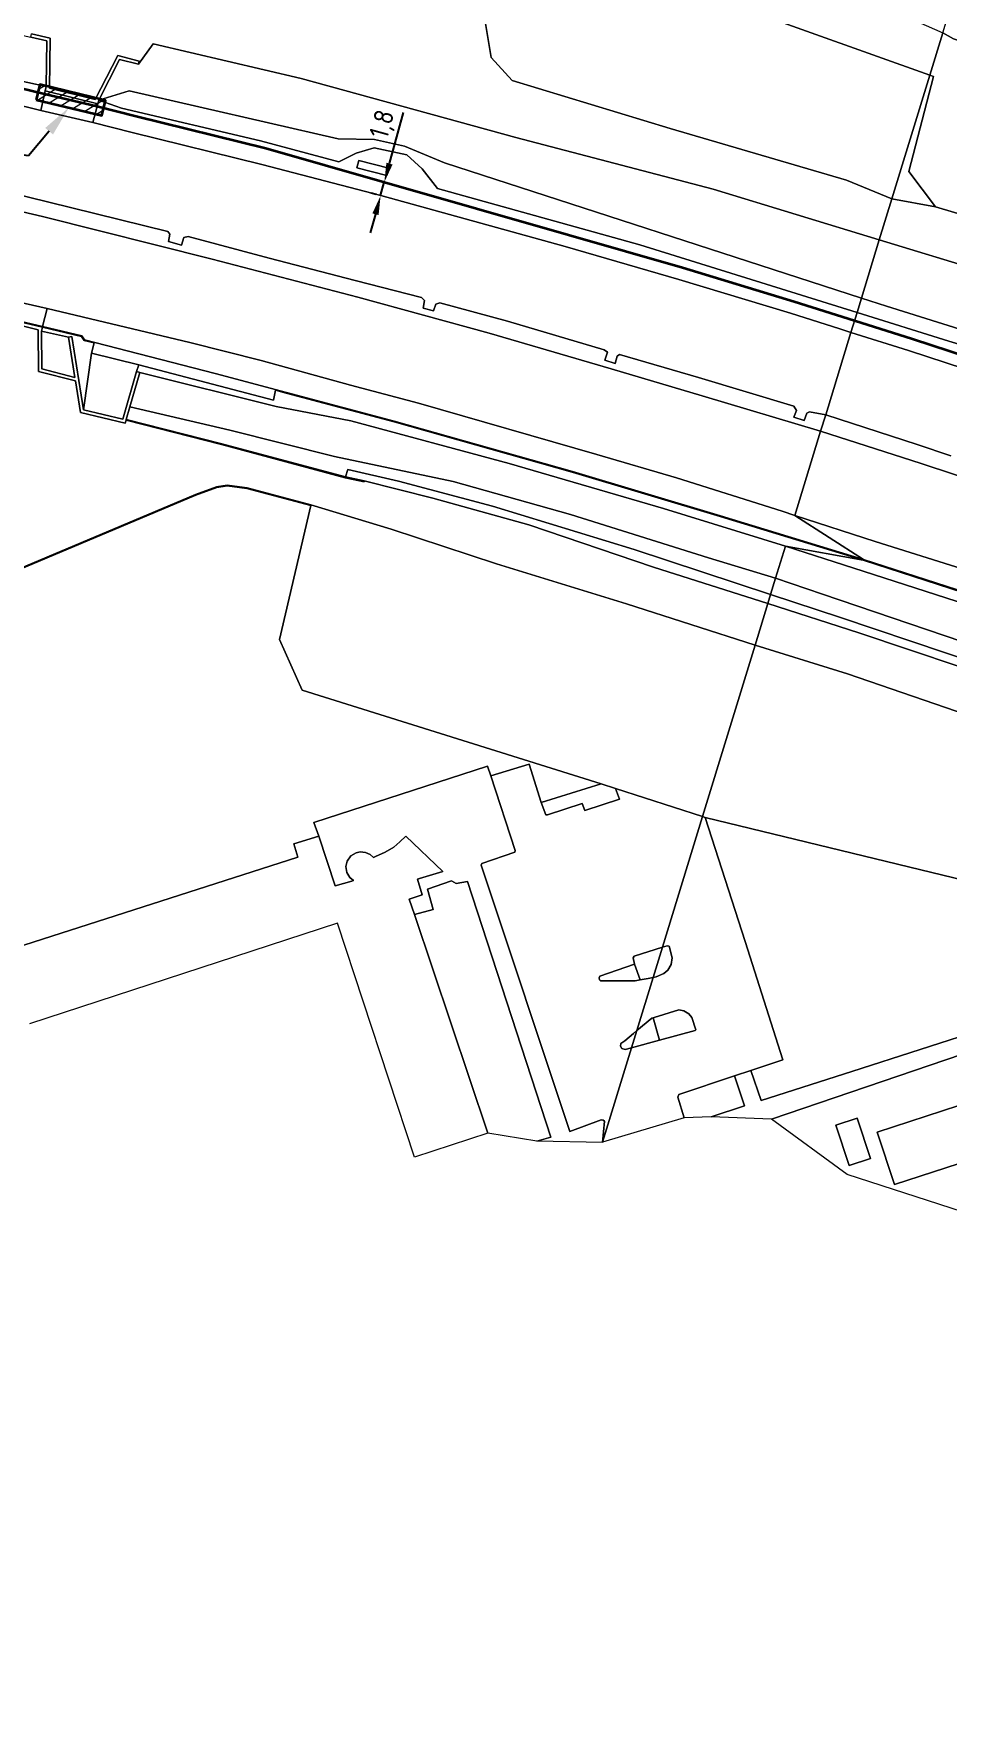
# Model space of a CAD drawing. Header units: metres. Extents: x 112942 to 118371, y 496117 to 499046.
# Drawn here: x 116957.3 to 117075.6, y 497010.1 to 497226.7 of the extents above; entities that cross this region are included whole.
import ezdxf
from ezdxf import colors
from ezdxf.entities.mleader import LeaderData, LeaderLine
from ezdxf.math import Vec2, Vec3

# ---------------------------------------------------------------- set-up
doc = ezdxf.new("R2010")
doc.units = ezdxf.units.M
for name, color, linetype, lineweight in [('B-WE-OG-TOPOKAART-G', 7, 'Continuous', 18), ('N-WE-KL-AANPIJLING-T25', 7, 'Continuous', 25), ('N-WE-KL-DATA_GLASVEZEL-G', 90, 'KL-GLASVEZEL-N', 35), ('N-WE-KL-DATA_GLASVEZEL-M', 7, 'Continuous', 18), ('N-WE-KL-DATA_KABELGOOT-A', 92, 'Continuous', 18), ('N-WE-KL-DATA_KABELGOOT-G', 90, 'Continuous', 35)]:
    doc.layers.add(name, color=color, linetype=linetype, lineweight=lineweight)
doc.styles.add('ISO', font='isocp.shx')
doc.linetypes.add('KL-GLASVEZEL-N', pattern='A,4,-1,[101,NLCS.SHX,S=0.5,R=0,X=0,Y=0],-1,4,-1,["G",Standard,S=1,R=0,X=-0.25,Y=-0.5],-1.5', length=12.5)
doc.dimstyles.new('ISO', dxfattribs={"dimtxt": 2.5, "dimasz": 2.5, "dimexe": 1.25, "dimexo": 0.625, "dimtad": 1, "dimtxsty": 'ISO', "dimcen": 2.5, "dimadec": 0, "dimazin": 0, "dimtfac": 1, "dimtmove": 0, "dimatfit": 3, "dimfxl": 0, "dimarcsym": 0})

# ---------------------------------------------------------------- blocks, each defined once
blk = doc.blocks.new('*D35')
at = {"layer": 'Defpoints', "color": 0, "transparency": 16777216}
for p in [(117002.69, 497207.47), (117002.71, 497207.46, 6.3), (117002.23, 497205.73, 6.3)]:
    blk.add_point(p, dxfattribs=at)
at = {"layer": 'N-WE-KL-DATA_GLASVEZEL-M', "color": 0, "lineweight": -2, "transparency": 16777216}
for p, q in [((117003.36, 497209.88), (117005.19, 497216.5)), ((117001.62, 497205.89), (117001.01, 497206.06)), ((117002.1, 497207.63), (117001.49, 497207.8)), ((117002.21, 497205.73), (117002.69, 497207.47)), ((117001.55, 497203.32), (117000.88, 497200.91))]:
    blk.add_line(p, q, dxfattribs=at)
at = {"layer": 'N-WE-KL-DATA_GLASVEZEL-M', "color": 0, "transparency": 16777216}
for points in [[(117002.96, 497209.99), (117003.76, 497209.76), (117002.69, 497207.47)], [(117001.15, 497203.43), (117001.95, 497203.21), (117002.21, 497205.73)]]:
    blk.add_solid(points, dxfattribs=at)
at = {"layer": 'N-WE-KL-DATA_GLASVEZEL-M', "color": 0, "transparency": 16777216, "insert": (117002.62, 497214.94), "char_height": 2.5, "attachment_point": 5, "rotation": 74.5594, "style": 'ISO'}
blk.add_mtext('1,8', dxfattribs=at)

msp = doc.modelspace()

# ---------------------------------------------------------------- hatches: boundary and pattern name
at = {"layer": 'N-WE-KL-DATA_KABELGOOT-A'}
h = msp.add_hatch(dxfattribs=at)
h.set_pattern_fill('ANSI31', color=256, scale=0.35, angle=-3.44439, style=0)
h.set_pattern_definition([(31.55561, (116247.1174, 496832.5218), (-0.5815459, 0.9469324), [])])
h.paths.add_polyline_path([(116957.608, 497218.156), (116966.118, 497216.122), (116966.583, 497218.067), (116958.073, 497220.101)])

# ---------------------------------------------------------------- linework, layer by layer
at = {"layer": 'B-WE-OG-TOPOKAART-G'}
for points, elevation in [([(116999.13, 497209.341), (117003.024, 497208.353), (117003.294, 497209.304), (116999.372, 497210.274), (116999.13, 497209.341)], 2.583), ([(117003.294, 497209.304), (117003.024, 497208.353), (116999.13, 497209.341), (116999.372, 497210.274), (117003.294, 497209.304)], 2.583), ([(117091.986, 497085.251), (117068.735, 497077.677), (117066.517, 497084.485), (117089.768, 497092.059), (117091.986, 497085.251)], -0.327), ([(117062.886, 497080.149), (117061.126, 497085.364), (117063.894, 497086.298), (117065.654, 497081.084), (117062.886, 497080.149)], -0.174), ([(117061.126, 497085.364), (117062.886, 497080.149), (117065.654, 497081.084), (117063.894, 497086.298), (117061.126, 497085.364)], -0.174)]:
    msp.add_lwpolyline(points, close=True, dxfattribs=dict(at, elevation=elevation))
for points in [[(117074.989, 497226.798, -0.315), (117073.31, 497221.321, -1.2), (117041.997, 497232.538, -1.233), (117026.249, 497241.932, -1.337), (117029.146, 497251.322, -1.34), (117024.178, 497255.751, -1.427), (117026.343, 497261.297, -1.23), (117041.89, 497261.819, -1.15), (117057.76, 497261.105, -0.589), (117062.177, 497259.653, -0.262), (117059.618, 497252.662, -0.287), (117059.527, 497240.818, -0.361), (117066.352, 497230.617, -0.373), (117074.989, 497226.798, -0.315)], [(117073.31, 497221.321, -1.2), (117068.399, 497205.303, -1.457), (117062.517, 497207.754, -1.052), (117039.707, 497214.405, -1.087), (117019.235, 497220.626, -1.014), (117016.524, 497223.598, -1.014), (117014.82, 497233.743, -1.122), (117014.864, 497239.889, -1.122), (117018.432, 497249.2, -1.122), (117022.172, 497257.106, -1.287), (117024.178, 497255.751, -1.427), (117029.146, 497251.322, -1.34), (117026.249, 497241.932, -1.337), (117041.997, 497232.538, -1.233), (117073.31, 497221.321, -1.2)], [(117014.82, 497233.743, -1.122), (117016.524, 497223.598, -1.014), (117019.235, 497220.626, -1.014), (117039.707, 497214.405, -1.087), (117062.517, 497207.754, -1.052), (117068.399, 497205.303, -1.457), (117066.778, 497200.014, -1.48), (117045.267, 497206.564, -1.48), (117019.724, 497213.263, -1.48), (116991.928, 497220.887, -1.48), (116972.752, 497225.366, -1.48), (116970.846, 497222.736, -0.575), (116970.953, 497223.152, -1.473), (116968.184, 497223.863, -1.473), (116965.277, 497218.158, -1.473), (116959.358, 497219.627, -1.473), (116959.426, 497226.117, -1.473), (116957.023, 497226.659, -1.473)], [(116935.571, 497224.751, 2.46), (116935.638, 497225.037, 2.41), (116940.701, 497229.823, -0.485), (116956.928, 497226.24, -0.569), (116958.992, 497225.774, -0.569), (116958.93, 497219.864, 2.492), (116956.527, 497220.36, 2.393), (116942.276, 497223.44, 2.343), (116935.571, 497224.751, 2.46)], [(117243.639, 497182.899, -0.707), (117230.36, 497181.391, -0.683), (117214.501, 497183.612, -0.68), (117203.935, 497186.11, -0.66), (117176.405, 497195.452, -0.657), (117140.333, 497206.03, -0.534), (117124.877, 497210.655, -0.516), (117090.396, 497221.497, -0.321), (117076.388, 497226.03, -0.321), (117074.989, 497226.798, -0.315), (117076.228, 497230.838, -0.214), (117081.397, 497228.61, -0.217), (117088.158, 497226.364, -0.22), (117130.477, 497213.038, -0.48), (117171.15, 497200.665, -0.636), (117210.157, 497188.461, -0.69), (117217.942, 497186.526, -0.683), (117224.836, 497185.866, -0.677), (117234.837, 497186.178, -0.67), (117245.639, 497186.97, -0.737)], [(116965.729, 497218.097, 2.492), (116965.598, 497217.629, 2.48), (116958.794, 497219.312, 2.532), (116958.93, 497219.864, 2.492), (116958.992, 497225.774, -0.569), (116956.928, 497226.24, -0.569), (116957.023, 497226.659, -1.473), (116959.426, 497226.117, -1.473), (116959.358, 497219.627, -1.473), (116965.277, 497218.158, -1.473), (116968.184, 497223.863, -1.473), (116970.953, 497223.152, -1.473), (116970.846, 497222.736, -0.575), (116968.411, 497223.361, -0.575), (116965.729, 497218.097, 2.492)], [(117250.965, 497140.436, -1.34), (117231.483, 497147.551, -1.34), (117190.811, 497163.265, -1.34), (117154.846, 497177.638, -1.34), (117122.842, 497188.266, -1.343), (117081.449, 497202.078, -1.46), (117074.036, 497204.274, -1.46), (117070.611, 497208.865, -1.343), (117073.776, 497221.154, -1.2), (117073.31, 497221.321, -1.2), (117074.989, 497226.798, -0.315), (117076.388, 497226.03, -0.321), (117090.396, 497221.497, -0.321), (117124.877, 497210.655, -0.516), (117140.333, 497206.03, -0.534), (117176.405, 497195.452, -0.657), (117203.935, 497186.11, -0.66), (117214.501, 497183.612, -0.68), (117230.36, 497181.391, -0.683), (117243.639, 497182.899, -0.707)], [(116935.571, 497224.751, 2.46), (116942.276, 497223.44, 2.343), (116956.527, 497220.36, 2.393), (116958.93, 497219.864, 2.492), (116958.794, 497219.312, 2.532), (116958.203, 497216.766, 2.657), (116950.325, 497218.679, 2.673), (116935.145, 497222.242, 2.614), (116935.571, 497224.751, 2.46)], [(117066.778, 497200.014, -1.48), (117064.458, 497192.449, 2.038), (117010.47, 497209.999, 1.143), (117005.288, 497212.131, 1.221), (117001.426, 497213.005, 1.221), (116996.722, 497213.076, 1.221), (116969.638, 497219.305, 1.253), (116965.729, 497218.097, 2.492), (116968.411, 497223.361, -0.575), (116970.846, 497222.736, -0.575), (116972.752, 497225.366, -1.48), (116991.928, 497220.887, -1.48), (117019.724, 497213.263, -1.48), (117045.267, 497206.564, -1.48), (117066.778, 497200.014, -1.48)], [(117073.31, 497221.321, -1.2), (117073.776, 497221.154, -1.2), (117070.611, 497208.865, -1.343), (117074.036, 497204.274, -1.46), (117068.399, 497205.303, -1.457), (117073.31, 497221.321, -1.2)], [(116964.954, 497215.18, 2.666), (116958.203, 497216.766, 2.657), (116958.794, 497219.312, 2.532), (116965.598, 497217.629, 2.48), (116964.954, 497215.18, 2.666)], [(117064.458, 497192.449, 2.038), (117063.89, 497190.597, 2.666), (117035.785, 497199.379, 2.473), (117009.594, 497206.652, 2.367), (117007.595, 497209.198, 2.357), (117005.594, 497211.025, 2.3), (117001.358, 497211.907, 2.564), (116999.064, 497211.236, 2.591), (116996.815, 497210.09, 2.468), (116986.646, 497212.837, 2.253), (116968.653, 497217.061, 2.364), (116965.729, 497218.097, 2.492), (116969.638, 497219.305, 1.253), (116996.722, 497213.076, 1.221), (117001.426, 497213.005, 1.221), (117005.288, 497212.131, 1.221), (117010.47, 497209.999, 1.143), (117064.458, 497192.449, 2.038)], [(116950.325, 497218.679, 2.673), (116958.203, 497216.766, 2.657), (116964.954, 497215.18, 2.666), (116970.027, 497213.887, 2.679), (116986.825, 497209.745, 2.715), (117002.226, 497205.727, 2.817), (117026.121, 497199.127, 2.934), (117040.826, 497194.879, 2.994), (117055.286, 497190.501, 3.009), (117061.652, 497188.476, 3.056), (117063.1, 497188.02, 3.068)], [(116986.646, 497212.837, 2.253), (116996.815, 497210.09, 2.468), (116999.064, 497211.236, 2.591), (117001.358, 497211.907, 2.564), (117005.594, 497211.025, 2.3), (117007.595, 497209.198, 2.357), (117009.594, 497206.652, 2.367), (117035.785, 497199.379, 2.473), (117063.89, 497190.597, 2.666), (117063.1, 497188.02, 3.068), (117061.652, 497188.476, 3.056), (117055.286, 497190.501, 3.009), (117040.826, 497194.879, 2.994), (117026.121, 497199.127, 2.934), (117002.226, 497205.727, 2.817), (116986.825, 497209.745, 2.715), (116970.027, 497213.887, 2.679), (116964.954, 497215.18, 2.666), (116965.598, 497217.629, 2.48), (116965.729, 497218.097, 2.492), (116968.653, 497217.061, 2.364), (116986.646, 497212.837, 2.253)], [(117063.1, 497188.02, 3.068), (117059.832, 497177.36, 2.776), (117057.738, 497177.729, 2.733), (117057.374, 497177.577, 2.733), (117057.042, 497176.633, 2.733), (117055.691, 497177.054, 2.733), (117056.049, 497177.911, 2.733), (117055.718, 497178.458, 2.733), (117043.386, 497182.168, 2.733), (117033.14, 497185.162, 2.675), (117032.854, 497184.964, 2.692), (117032.562, 497184.012, 2.695), (117031.237, 497184.418, 2.695), (117031.567, 497185.45, 2.695), (117031.166, 497185.775, 2.695), (117018.632, 497189.496, 2.66), (117009.861, 497191.868, 2.576), (117009.348, 497191.696, 2.576), (117009.048, 497190.807, 2.576), (117007.714, 497191.163, 2.605), (117007.907, 497192.164, 2.596), (117007.505, 497192.534, 2.596), (116998.917, 497194.752, 2.582), (116987.779, 497197.643, 2.553), (116977.301, 497200.437, 2.468), (116976.75, 497200.293, 2.466), (116976.422, 497199.317, 2.457), (116974.768, 497199.784, 2.439), (116974.935, 497200.731, 2.448), (116974.656, 497201.088, 2.448), (116962.222, 497204.15, 2.442), (116945.185, 497208.339, 2.364)], [(116945.185, 497208.339, 2.364), (116962.222, 497204.15, 2.442), (116974.656, 497201.088, 2.448), (116974.935, 497200.731, 2.448), (116974.768, 497199.784, 2.439), (116976.422, 497199.317, 2.457), (116976.75, 497200.293, 2.466), (116977.301, 497200.437, 2.468), (116987.779, 497197.643, 2.553), (116998.917, 497194.752, 2.582), (117007.505, 497192.534, 2.596), (117007.907, 497192.164, 2.596), (117007.714, 497191.163, 2.605), (117009.048, 497190.807, 2.576), (117009.348, 497191.696, 2.576), (117009.861, 497191.868, 2.576), (117018.632, 497189.496, 2.66), (117031.166, 497185.775, 2.695), (117031.567, 497185.45, 2.695), (117031.237, 497184.418, 2.695), (117032.562, 497184.012, 2.695), (117032.854, 497184.964, 2.692), (117033.14, 497185.162, 2.675), (117043.386, 497182.168, 2.733), (117055.718, 497178.458, 2.733), (117056.049, 497177.911, 2.733), (117055.691, 497177.054, 2.733), (117057.042, 497176.633, 2.733), (117057.374, 497177.577, 2.733), (117057.738, 497177.729, 2.733), (117059.832, 497177.36, 2.776)], [(116941.022, 497207.073, 2.471), (116958.448, 497203.027, 2.529), (116980.423, 497197.486, 2.55), (116999.283, 497192.581, 2.646), (117016.249, 497187.907, 2.663), (117032.047, 497183.326, 2.692), (117043.828, 497179.799, 2.75), (117059.178, 497175.229, 2.838)], [(117059.832, 497177.36, 2.776), (117059.178, 497175.229, 2.838), (117043.828, 497179.799, 2.75), (117032.047, 497183.326, 2.692), (117016.249, 497187.907, 2.663), (116999.283, 497192.581, 2.646), (116980.423, 497197.486, 2.55), (116958.448, 497203.027, 2.529), (116941.022, 497207.073, 2.471)], [(117278.616, 497128.273, -1.343), (117277.019, 497122.914, -1.37), (117247.483, 497136.091, -1.38), (117210.596, 497150.667, -1.37), (117180, 497162.067, -1.36), (117152.848, 497171.902, -1.36), (117141.109, 497175.882, -1.36), (117109.138, 497186.48, -1.347), (117080.093, 497195.96, -1.48), (117066.778, 497200.014, -1.48), (117068.399, 497205.303, -1.457), (117074.036, 497204.274, -1.46), (117081.449, 497202.078, -1.46), (117122.842, 497188.266, -1.343), (117154.846, 497177.638, -1.34), (117190.811, 497163.265, -1.34), (117231.483, 497147.551, -1.34), (117250.965, 497140.436, -1.34), (117278.616, 497128.273, -1.343)], [(117277.019, 497122.914, -1.37), (117273.853, 497111.142, 3.546), (117268.424, 497113.758, 3.503), (117228.929, 497131.712, 3.23), (117186.57, 497149.602, 2.783), (117139.092, 497167.427, 2.387), (117099.095, 497181.597, 2.057), (117067.716, 497191.407, 2.06), (117064.458, 497192.449, 2.038), (117066.778, 497200.014, -1.48), (117080.093, 497195.96, -1.48), (117109.138, 497186.48, -1.347), (117141.109, 497175.882, -1.36), (117152.848, 497171.902, -1.36), (117180, 497162.067, -1.36), (117210.596, 497150.667, -1.37), (117247.483, 497136.091, -1.38), (117277.019, 497122.914, -1.37)], [(116951.8, 497190.348, 2.038), (116952.349, 497192.645, 2.149), (116959.054, 497191.11, 2.149), (116958.452, 497188.79, 2.038), (116951.8, 497190.348, 2.038)], [(117059.178, 497175.229, 2.838), (117055.837, 497164.331, 2.562), (117054.203, 497164.859, 2.555), (117040.507, 497169.182, 2.475), (117030.219, 497172.201, 2.391), (117007.107, 497178.85, 2.334), (116998.3, 497181.212, 2.301), (116986.73, 497184.385, 2.271), (116977.527, 497186.737, 2.238), (116959.054, 497191.11, 2.149), (116952.349, 497192.645, 2.149)], [(117055.837, 497164.331, 2.562), (117064.715, 497158.637, 2.296), (117046.221, 497164.289, 2.178), (117027.033, 497170.008, 2.157), (117003.976, 497176.548, 2.064), (116990.026, 497180.256, 2.003), (116980.777, 497182.714, 2.035), (116963.88, 497187.075, 1.957), (116963.547, 497187.597, 1.957), (116958.452, 497188.79, 2.038), (116959.054, 497191.11, 2.149), (116977.527, 497186.737, 2.238), (116986.73, 497184.385, 2.271), (116998.3, 497181.212, 2.301), (117007.107, 497178.85, 2.334), (117030.219, 497172.201, 2.391), (117040.507, 497169.182, 2.475), (117054.203, 497164.859, 2.555), (117055.837, 497164.331, 2.562)], [(117262.215, 497114.233, 4.142), (117242.378, 497123.812, 3.941), (117225.838, 497131.413, 3.734), (117211.106, 497138.024, 3.599), (117198.628, 497143.02, 3.515), (117181.949, 497149.49, 3.428), (117165.305, 497155.767, 3.374), (117153.892, 497159.943, 3.356), (117139.235, 497165.159, 3.263), (117124.939, 497170.046, 3.167), (117110.556, 497175.032, 3.104), (117098.955, 497179.645, 2.924), (117087.833, 497183.249, 2.891), (117075.775, 497186.884, 2.747), (117063.89, 497190.597, 2.666), (117064.458, 497192.449, 2.038), (117067.716, 497191.407, 2.06), (117099.095, 497181.597, 2.057), (117139.092, 497167.427, 2.387), (117186.57, 497149.602, 2.783), (117228.929, 497131.712, 3.23), (117268.424, 497113.758, 3.503)], [(117064.715, 497158.637, 2.296), (117064.685, 497158.541, 2.296), (117046.193, 497164.193, 2.178), (117027.005, 497169.912, 2.157), (117003.95, 497176.452, 2.064), (116990, 497180.16, 2.003), (116988.593, 497180.534, 2.008), (116988.327, 497179.259, 1.989), (116970.899, 497183.836, 1.884), (116964.799, 497185.341, 1.919), (116965.119, 497186.652, 1.963), (116963.816, 497186.989, 1.957), (116963.485, 497187.509, 1.957), (116958.43, 497188.692, 2.038), (116951.777, 497190.251, 2.038)], [(116951.777, 497190.251, 2.038), (116958.43, 497188.692, 2.038), (116958.327, 497188.176, 1.875), (116958.332, 497183.286, -0.331), (116962.634, 497182.191, -0.331), (116961.813, 497187.419, 1.811), (116962.237, 497187.486, 1.931), (116963.727, 497178.001, 1.931), (116968.837, 497176.784, 1.931), (116970.626, 497182.971, 1.931), (116971.039, 497182.851, 1.931), (116969.744, 497178.371, -0.848), (116969.278, 497176.759, -0.886), (116969.25, 497176.664, -1.474)], [(116951.8, 497190.348, 2.038), (116958.452, 497188.79, 2.038), (116963.547, 497187.597, 1.957), (116963.88, 497187.075, 1.957), (116980.777, 497182.714, 2.035), (116990.026, 497180.256, 2.003), (117003.976, 497176.548, 2.064), (117027.033, 497170.008, 2.157), (117046.221, 497164.289, 2.178), (117064.715, 497158.637, 2.296)], [(116969.25, 497176.664, -1.474), (116969.136, 497176.27, -1.474), (116963.347, 497177.649, -1.474), (116962.706, 497181.734, -1.474), (116957.902, 497182.951, -1.474), (116957.897, 497188.345, -1.474), (116952.074, 497189.781, -1.474)], [(116952.074, 497189.781, -1.474), (116957.897, 497188.345, -1.474), (116957.902, 497182.951, -1.474), (116962.706, 497181.734, -1.474), (116963.347, 497177.649, -1.474), (116969.136, 497176.27, -1.474), (116969.25, 497176.664, -1.474), (116981.614, 497173.492, -1.474), (116997.632, 497169.207, -1.474), (117000.071, 497168.691, -1.474), (117000.092, 497168.789, -1.474), (117008.973, 497166.556, -1.474), (117021.399, 497163.113, -1.474), (117037.52, 497157.634, -1.474), (117052.341, 497152.929, -1.458), (117050.683, 497147.521, -1.482), (117034.06, 497152.892, -1.474), (117017.232, 497158.05, -1.474), (117003.576, 497162.564, -1.474), (116993.184, 497165.694, -1.474), (116984.921, 497167.894, -1.474), (116982.334, 497168.237, -1.474), (116980.982, 497168.029, -1.474), (116978.264, 497167.053, -1.474), (116953.763, 497156.728, -1.474)], [(116958.43, 497188.692, 2.038), (116963.485, 497187.509, 1.957), (116963.816, 497186.989, 1.957), (116965.119, 497186.652, 1.963), (116964.799, 497185.341, 1.919), (116963.727, 497178.001, 1.931), (116962.237, 497187.486, 1.931), (116961.813, 497187.419, 1.811), (116958.327, 497188.176, 1.875), (116958.43, 497188.692, 2.038)], [(117252.548, 497116.104, 4.202), (117239.2, 497122.11, 4.1), (117225.524, 497128.037, 3.998), (117216.56, 497131.875, 3.935), (117203.589, 497137.319, 3.809), (117192.287, 497141.879, 3.722), (117181.532, 497146.141, 3.677), (117168.19, 497151.381, 3.569), (117159.215, 497154.887, 3.518), (117149.785, 497158.396, 3.5), (117142.719, 497161.01, 3.446), (117133.574, 497164.321, 3.398), (117124.023, 497167.721, 3.383), (117114.38, 497171.093, 3.308), (117101.978, 497175.335, 3.212), (117092.77, 497178.375, 3.191), (117080.191, 497182.52, 3.191), (117070.564, 497185.672, 3.131), (117063.1, 497188.02, 3.068), (117063.89, 497190.597, 2.666), (117075.775, 497186.884, 2.747), (117087.833, 497183.249, 2.891)], [(116961.813, 497187.419, 1.811), (116962.634, 497182.191, -0.331), (116958.332, 497183.286, -0.331), (116958.327, 497188.176, 1.875), (116961.813, 497187.419, 1.811)], [(117076.015, 497172.06, 2.843), (117071.686, 497173.494, 2.819), (117059.832, 497177.36, 2.776), (117063.1, 497188.02, 3.068), (117070.564, 497185.672, 3.131), (117080.191, 497182.52, 3.191)], [(116964.799, 497185.341, 1.919), (116970.899, 497183.836, 1.884), (116970.626, 497182.971, 1.931), (116968.837, 497176.784, 1.931), (116963.727, 497178.001, 1.931), (116964.799, 497185.341, 1.919)], [(117054.617, 497160.353, 2.299), (117053.341, 497156.191, -0.467), (117044.683, 497158.816, -0.532), (117026.787, 497164.438, -0.575), (117011.626, 497168.722, -0.549), (116996.245, 497171.935, -0.668), (116982.68, 497175.386, -0.694), (116969.744, 497178.371, -0.848), (116971.039, 497182.851, 1.931), (116988.676, 497178.45, 1.89), (116998.349, 497176.557, 2.032), (117018.854, 497171.056, 2.079), (117038.83, 497165.244, 2.134), (117054.617, 497160.353, 2.299)], [(117064.685, 497158.541, 2.296), (117054.617, 497160.353, 2.299), (117038.83, 497165.244, 2.134), (117018.854, 497171.056, 2.079), (116998.349, 497176.557, 2.032), (116988.676, 497178.45, 1.89), (116971.039, 497182.851, 1.931), (116970.626, 497182.971, 1.931), (116970.899, 497183.836, 1.884), (116988.327, 497179.259, 1.989), (116988.593, 497180.534, 2.008), (116990, 497180.16, 2.003), (117003.95, 497176.452, 2.064), (117027.005, 497169.912, 2.157), (117046.193, 497164.193, 2.178), (117064.685, 497158.541, 2.296)], [(117053.341, 497156.191, -0.467), (117052.701, 497154.103, -0.826), (117035.024, 497159.926, -0.732), (117016.695, 497165.54, -0.753), (117004.523, 497168.748, -0.875), (116997.947, 497170.252, -0.84), (116997.655, 497169.304, -0.942), (116981.64, 497173.589, -0.886), (116969.278, 497176.759, -0.886), (116969.744, 497178.371, -0.848), (116982.68, 497175.386, -0.694), (116996.245, 497171.935, -0.668), (117011.626, 497168.722, -0.549), (117026.787, 497164.438, -0.575), (117044.683, 497158.816, -0.532), (117053.341, 497156.191, -0.467)], [(117000.092, 497168.789, -1.474), (117000.071, 497168.691, -1.474), (116997.632, 497169.207, -1.474), (116981.614, 497173.492, -1.474), (116969.25, 497176.664, -1.474), (116969.278, 497176.759, -0.886), (116981.64, 497173.589, -0.886), (116997.655, 497169.304, -0.942), (117000.092, 497168.789, -1.474)], [(117085.289, 497166.746, 2.957), (117072.177, 497171.069, 2.903), (117059.178, 497175.229, 2.838), (117059.832, 497177.36, 2.776), (117071.686, 497173.494, 2.819), (117076.015, 497172.06, 2.843)], [(117077.496, 497157.408, 2.618), (117066.256, 497160.966, 2.606), (117055.837, 497164.331, 2.562), (117059.178, 497175.229, 2.838), (117072.177, 497171.069, 2.903), (117085.289, 497166.746, 2.957)], [(117052.701, 497154.103, -0.826), (117052.341, 497152.929, -1.458), (117037.52, 497157.634, -1.474), (117021.399, 497163.113, -1.474), (117008.973, 497166.556, -1.474), (117000.092, 497168.789, -1.474), (116997.655, 497169.304, -0.942), (116997.947, 497170.252, -0.84), (117004.523, 497168.748, -0.875), (117016.695, 497165.54, -0.753), (117035.024, 497159.926, -0.732), (117052.701, 497154.103, -0.826)], [(116953.808, 497156.638, -1.119), (116978.3, 497166.96, -1.119), (116981.007, 497167.931, -1.154), (116982.335, 497168.136, -1.162), (116984.902, 497167.795, -1.069), (116993.158, 497165.597, -0.976), (116989.111, 497148.247, -0.302), (116992.066, 497141.707, -0.43), (117030.769, 497129.58, -0.332), (117023.004, 497127.139, -0.38), (117021.458, 497132.101, -0.332), (117016.497, 497130.605, -0.338), (117016.061, 497131.874, -0.344), (116993.558, 497124.561, -0.322), (116994.218, 497122.802, -0.319), (116990.964, 497121.815, -0.319), (116991.494, 497120.059, -0.319), (116953.713, 497107.942, -0.319)], [(116953.763, 497156.728, -1.474), (116978.264, 497167.053, -1.474), (116980.982, 497168.029, -1.474), (116982.334, 497168.237, -1.474), (116984.921, 497167.894, -1.474), (116993.184, 497165.694, -1.474), (116993.158, 497165.597, -0.976), (116984.902, 497167.795, -1.069), (116982.335, 497168.136, -1.162), (116981.007, 497167.931, -1.154), (116978.3, 497166.96, -1.119), (116953.808, 497156.638, -1.119)], [(117050.683, 497147.521, -1.482), (117043.877, 497125.323, -0.283), (117032.627, 497128.976, -0.263), (117030.769, 497129.58, -0.332), (116992.066, 497141.707, -0.43), (116989.111, 497148.247, -0.302), (116993.158, 497165.597, -0.976), (116993.184, 497165.694, -1.474), (117003.576, 497162.564, -1.474), (117017.232, 497158.05, -1.474), (117034.06, 497152.892, -1.474), (117050.683, 497147.521, -1.482)], [(117264.135, 497080.242, 3.856), (117233.868, 497094.408, 3.492), (117211.056, 497104.198, 3.319), (117201.643, 497108.414, 3.217), (117176.402, 497118.907, 3.003), (117132.615, 497135.563, 2.804), (117110.154, 497143.51, 2.682), (117090.408, 497150.318, 2.625), (117064.715, 497158.637, 2.296), (117055.837, 497164.331, 2.562), (117066.256, 497160.966, 2.606), (117077.496, 497157.408, 2.618)], [(117264.944, 497078.007, 3.637), (117263.243, 497071.684, -0.233), (117255.317, 497075.5, -0.219), (117231.248, 497086.823, -0.36), (117207.686, 497097.678, -0.396), (117183.552, 497108.291, -0.393), (117158.169, 497118.617, -0.447), (117133.02, 497128.452, -0.33), (117111.258, 497136.363, -0.312), (117086.487, 497144.944, -0.354), (117059.428, 497154.12, -0.474), (117053.341, 497156.191, -0.467), (117054.617, 497160.353, 2.299), (117063.483, 497157.491, 2.36), (117093.978, 497147.645, 2.492), (117118.474, 497138.994, 2.66), (117141.121, 497130.595, 2.747), (117165.091, 497121.335, 2.921), (117188.045, 497112.374, 3.032), (117214.173, 497101.42, 3.299), (117239.705, 497090.106, 3.458), (117259.397, 497080.728, 3.635), (117264.944, 497078.007, 3.637)], [(117276.917, 497074.137, 3.755), (117264.944, 497078.007, 3.637), (117259.397, 497080.728, 3.635), (117239.705, 497090.106, 3.458), (117214.173, 497101.42, 3.299), (117188.045, 497112.374, 3.032), (117165.091, 497121.335, 2.921), (117141.121, 497130.595, 2.747), (117118.474, 497138.994, 2.66), (117093.978, 497147.645, 2.492), (117063.483, 497157.491, 2.36), (117054.617, 497160.353, 2.299), (117064.685, 497158.541, 2.296), (117090.376, 497150.224, 2.625), (117110.122, 497143.416, 2.682), (117132.581, 497135.469, 2.804), (117176.366, 497118.815, 3.003), (117201.603, 497108.322, 3.217), (117211.016, 497104.106, 3.319), (117233.828, 497094.316, 3.492), (117264.093, 497080.152, 3.856), (117276.917, 497074.137, 3.755)], [(117276.961, 497074.227, 3.755), (117276.917, 497074.137, 3.755), (117264.093, 497080.152, 3.856), (117233.828, 497094.316, 3.492), (117211.016, 497104.106, 3.319), (117201.603, 497108.322, 3.217), (117176.366, 497118.815, 3.003), (117132.581, 497135.469, 2.804), (117110.122, 497143.416, 2.682), (117090.376, 497150.224, 2.625), (117064.685, 497158.541, 2.296), (117064.715, 497158.637, 2.296), (117090.408, 497150.318, 2.625), (117110.154, 497143.51, 2.682), (117132.615, 497135.563, 2.804), (117176.402, 497118.907, 3.003), (117201.643, 497108.414, 3.217), (117211.056, 497104.198, 3.319), (117233.868, 497094.408, 3.492), (117264.135, 497080.242, 3.856), (117276.961, 497074.227, 3.755)], [(117263.243, 497071.684, -0.233), (117262.35, 497068.362, -0.624), (117258.726, 497070.167, -0.618), (117237.851, 497080.655, -0.591), (117219.19, 497089.663, -0.618), (117196.9, 497099.819, -0.672), (117180.299, 497107.088, -0.603), (117160.575, 497115.168, -0.753), (117136.523, 497124.549, -0.552), (117113.115, 497133.388, -0.591), (117088.951, 497141.966, -0.684), (117061.749, 497151.093, -0.747), (117052.701, 497154.103, -0.826), (117053.341, 497156.191, -0.467), (117059.428, 497154.12, -0.474), (117086.487, 497144.944, -0.354), (117111.258, 497136.363, -0.312), (117133.02, 497128.452, -0.33), (117158.169, 497118.617, -0.447), (117183.552, 497108.291, -0.393), (117207.686, 497097.678, -0.396), (117231.248, 497086.823, -0.36), (117255.317, 497075.5, -0.219), (117263.243, 497071.684, -0.233)], [(117262.35, 497068.362, -0.624), (117262.011, 497067.1, -1.369), (117246.603, 497074.737, -1.387), (117219.177, 497088.403, -1.463), (117197.561, 497098.209, -1.4), (117176.401, 497107.416, -1.387), (117151.614, 497117.382, -1.387), (117129.155, 497126.135, -1.337), (117105.237, 497135.161, -1.34), (117083.679, 497142.56, -1.347), (117064.107, 497149.128, -1.47), (117052.341, 497152.929, -1.458), (117052.701, 497154.103, -0.826), (117061.749, 497151.093, -0.747), (117088.951, 497141.966, -0.684), (117113.115, 497133.388, -0.591), (117136.523, 497124.549, -0.552), (117160.575, 497115.168, -0.753), (117180.299, 497107.088, -0.603), (117196.9, 497099.819, -0.672), (117219.19, 497089.663, -0.618), (117237.851, 497080.655, -0.591), (117258.726, 497070.167, -0.618), (117262.35, 497068.362, -0.624)], [(117262.011, 497067.1, -1.369), (117260.308, 497060.768, -1.462), (117240.08, 497070.693, -1.46), (117220.211, 497080.324, -1.45), (117198.271, 497090.706, -1.443), (117178.609, 497099.669, -1.44), (117156.757, 497108.765, -1.427), (117133.684, 497117.857, -1.427), (117109.723, 497126.942, -1.427), (117086.638, 497135.582, -1.423), (117062.669, 497143.836, -1.47), (117050.683, 497147.521, -1.482), (117052.341, 497152.929, -1.458), (117064.107, 497149.128, -1.47), (117083.679, 497142.56, -1.347), (117105.237, 497135.161, -1.34), (117129.155, 497126.135, -1.337), (117151.614, 497117.382, -1.387), (117176.401, 497107.416, -1.387), (117197.561, 497098.209, -1.4), (117219.177, 497088.403, -1.463), (117246.603, 497074.737, -1.387), (117262.011, 497067.1, -1.369)], [(117114.496, 497108.153, -0.307), (117044.233, 497125.207, -0.284), (117043.877, 497125.323, -0.283), (117050.683, 497147.521, -1.482), (117062.669, 497143.836, -1.47), (117086.638, 497135.582, -1.423)], [(117022.448, 497083.292, -0.245), (117024.228, 497083.807, -0.251), (117013.454, 497116.92, -0.251), (117011.991, 497116.683, -0.257), (117011.403, 497117.029, -0.26), (117008.284, 497115.954, -0.314), (117009.021, 497113.301, -0.314), (117006.588, 497112.647, -0.314), (117005.922, 497114.627, -0.319), (117007.586, 497115.186, -0.319), (117007.006, 497117.229, -0.319), (117007.225, 497117.303, -0.319), (117010.246, 497118.23, -0.319), (117005.456, 497122.809, -0.319), (117004.694, 497122.073, -0.319), (117003.912, 497121.375, -0.319), (117002.801, 497120.73, -0.319), (117001.57, 497120.144, -0.319), (117001.281, 497120.018, -0.319), (117000.844, 497120.439, -0.319), (117000.264, 497120.674, -0.319), (116999.56, 497120.759, -0.319), (116999.035, 497120.636, -0.319), (116998.344, 497120.242, -0.319), (116997.899, 497119.565, -0.319), (116997.702, 497118.883, -0.319), (116997.841, 497118.108, -0.319), (116998.216, 497117.437, -0.319), (116998.702, 497117.079, -0.319), (116998.473, 497116.992, -0.319), (116996.322, 497116.35, -0.319), (116994.218, 497122.802, -0.319), (116993.558, 497124.561, -0.322), (117016.061, 497131.874, -0.344), (117016.497, 497130.605, -0.338), (117019.625, 497120.955, -0.395), (117019.568, 497120.741, -0.374), (117015.33, 497119.247, -0.287), (117015.237, 497119.063, -0.269), (117026.705, 497084.559, -0.305), (117030.767, 497086.052, -0.371), (117031.044, 497086.007, -0.371), (117031.179, 497085.904, -0.371), (117030.927, 497083.154, -0.371), (117022.448, 497083.292, -0.245)], [(117043.877, 497125.323, -0.283), (117038.695, 497108.42, -0.247), (117035.056, 497107.276, -0.296), (117034.89, 497107.042, -0.299), (117035.083, 497106.227, -0.278), (117030.609, 497104.689, -0.311), (117030.496, 497104.467, -0.314), (117030.529, 497104.178, -0.332), (117030.671, 497104.053, -0.332), (117035.151, 497104.083, -0.266), (117035.829, 497104.2, -0.248), (117036.84, 497104.374, -0.248), (117037.494, 497104.504, -0.25), (117035.383, 497097.617, -0.287), (117034.955, 497097.26, -0.296), (117033.81, 497096.318, -0.326), (117033.317, 497095.947, -0.326), (117033.257, 497095.619, -0.326), (117033.442, 497095.322, -0.338), (117033.856, 497095.171, -0.347), (117034.703, 497095.401, -0.332), (117030.95, 497083.161, -0.371), (117030.927, 497083.154, -0.371), (117031.179, 497085.904, -0.371), (117031.044, 497086.007, -0.371), (117030.767, 497086.052, -0.371), (117026.705, 497084.559, -0.305), (117015.237, 497119.063, -0.269), (117015.33, 497119.247, -0.287), (117019.568, 497120.741, -0.374), (117019.625, 497120.955, -0.395), (117016.497, 497130.605, -0.338), (117021.458, 497132.101, -0.332), (117023.004, 497127.139, -0.38), (117023.594, 497125.551, -0.311), (117023.802, 497125.581, -0.311), (117028.307, 497127.006, -0.293), (117028.655, 497126.128, -0.293), (117033.131, 497127.607, -0.263), (117032.627, 497128.976, -0.263), (117043.877, 497125.323, -0.283)], [(117030.769, 497129.58, -0.332), (117032.627, 497128.976, -0.263), (117033.131, 497127.607, -0.263), (117028.655, 497126.128, -0.293), (117028.307, 497127.006, -0.293), (117023.802, 497125.581, -0.311), (117023.594, 497125.551, -0.311), (117023.004, 497127.139, -0.38), (117030.769, 497129.58, -0.332)], [(117043.877, 497125.323, -0.283), (117044.233, 497125.207, -0.284), (117049.413, 497109.144, -0.359), (117054.289, 497093.857, -0.311), (117050.155, 497092.469, -0.239), (117048.041, 497091.759, -0.311), (117040.832, 497089.339, -0.332), (117040.708, 497088.996, -0.32), (117041.507, 497086.338, -0.305), (117030.95, 497083.161, -0.371), (117034.703, 497095.401, -0.332), (117038.321, 497096.381, -0.266), (117042.924, 497097.628, -0.233), (117043.013, 497097.71, -0.236), (117042.52, 497099.322, -0.254), (117042.111, 497099.792, -0.254), (117041.476, 497100.193, -0.254), (117040.824, 497100.295, -0.254), (117037.617, 497099.326, -0.254), (117037.512, 497099.296, -0.266), (117037.327, 497099.242, -0.245), (117035.383, 497097.617, -0.287), (117037.494, 497104.504, -0.25), (117037.868, 497104.579, -0.251), (117038.859, 497104.998, -0.245), (117039.403, 497105.463, -0.245), (117039.815, 497106.188, -0.245), (117039.944, 497107.062, -0.248), (117039.56, 497108.54, -0.233), (117039.302, 497108.611, -0.239), (117038.695, 497108.42, -0.247), (117043.877, 497125.323, -0.283)], [(117080.915, 497098.035, -0.327), (117063.236, 497092.346, -0.143), (117051.471, 497088.56, -0.239), (117050.155, 497092.469, -0.239), (117054.289, 497093.857, -0.311), (117049.413, 497109.144, -0.359), (117044.233, 497125.207, -0.284), (117114.496, 497108.153, -0.307)], [(116953.713, 497107.942, -0.319), (116991.494, 497120.059, -0.319), (116990.964, 497121.815, -0.319), (116994.218, 497122.802, -0.319), (116996.322, 497116.35, -0.319), (116998.473, 497116.992, -0.319), (116998.702, 497117.079, -0.319), (116998.216, 497117.437, -0.319), (116997.841, 497118.108, -0.319), (116997.702, 497118.883, -0.319), (116997.899, 497119.565, -0.319), (116998.344, 497120.242, -0.319), (116999.035, 497120.636, -0.319), (116999.56, 497120.759, -0.319), (117000.264, 497120.674, -0.319), (117000.844, 497120.439, -0.319), (117001.281, 497120.018, -0.319), (117001.57, 497120.144, -0.319), (117002.801, 497120.73, -0.319), (117003.912, 497121.375, -0.319), (117004.694, 497122.073, -0.319), (117005.456, 497122.809, -0.319), (117010.246, 497118.23, -0.319), (117007.225, 497117.303, -0.319), (117007.006, 497117.229, -0.319), (117007.586, 497115.186, -0.319), (117005.922, 497114.627, -0.319), (117006.588, 497112.647, -0.314), (117016.106, 497084.348, -0.319)], [(117016.106, 497084.348, -0.319), (117006.588, 497112.647, -0.314), (117009.021, 497113.301, -0.314), (117008.284, 497115.954, -0.314), (117011.403, 497117.029, -0.26), (117011.991, 497116.683, -0.257), (117013.454, 497116.92, -0.251), (117024.228, 497083.807, -0.251), (117022.448, 497083.292, -0.245), (117016.106, 497084.348, -0.319)], [(117016.106, 497084.348, -0.319), (117006.598, 497081.237, -0.319), (116996.635, 497111.531, -0.319), (116956.756, 497098.478, -0.319)], [(117038.695, 497108.42, -0.247), (117039.302, 497108.611, -0.239), (117039.56, 497108.54, -0.233), (117039.944, 497107.062, -0.248), (117039.815, 497106.188, -0.245), (117039.403, 497105.463, -0.245), (117038.859, 497104.998, -0.245), (117037.868, 497104.579, -0.251), (117037.494, 497104.504, -0.25), (117038.695, 497108.42, -0.247)], [(117038.695, 497108.42, -0.247), (117037.494, 497104.504, -0.25), (117036.84, 497104.374, -0.248), (117035.829, 497104.2, -0.248), (117035.083, 497106.227, -0.278), (117034.89, 497107.042, -0.299), (117035.056, 497107.276, -0.296), (117038.695, 497108.42, -0.247)], [(117035.151, 497104.083, -0.266), (117030.671, 497104.053, -0.332), (117030.529, 497104.178, -0.332), (117030.496, 497104.467, -0.314), (117030.609, 497104.689, -0.311), (117035.083, 497106.227, -0.278), (117035.829, 497104.2, -0.248), (117035.151, 497104.083, -0.266)], [(117042.924, 497097.628, -0.233), (117038.321, 497096.381, -0.266), (117037.512, 497099.296, -0.266), (117037.617, 497099.326, -0.254), (117040.824, 497100.295, -0.254), (117041.476, 497100.193, -0.254), (117042.111, 497099.792, -0.254), (117042.52, 497099.322, -0.254), (117043.013, 497097.71, -0.236), (117042.924, 497097.628, -0.233)], [(117101.556, 497063.974, -0.35), (117098.215, 497065.702, -0.208), (117095.26, 497074.702, -0.293), (117095.23, 497074.797, -0.293), (117094.314, 497077.651, -0.293), (117091.986, 497085.251, -0.327), (117089.768, 497092.059, -0.327), (117087.667, 497098.005, -0.276), (117052.826, 497086.17, -0.279), (117044.995, 497086.476, -0.273), (117049.315, 497087.866, -0.311), (117048.041, 497091.759, -0.311), (117050.155, 497092.469, -0.239), (117051.471, 497088.56, -0.239), (117063.236, 497092.346, -0.143), (117080.915, 497098.035, -0.327), (117089.588, 497100.826, -0.34), (117095.797, 497081.968, -0.35), (117101.556, 497063.974, -0.35)], [(117035.383, 497097.617, -0.287), (117037.327, 497099.242, -0.245), (117037.512, 497099.296, -0.266), (117038.321, 497096.381, -0.266), (117034.703, 497095.401, -0.332), (117035.383, 497097.617, -0.287)], [(117089.768, 497092.059, -0.327), (117066.517, 497084.485, -0.327), (117068.735, 497077.677, -0.327), (117091.986, 497085.251, -0.327), (117094.314, 497077.651, -0.293), (117085.836, 497074.929, -0.293), (117086.752, 497072.075, -0.293), (117095.23, 497074.797, -0.293), (117095.26, 497074.702, -0.293), (117098.215, 497065.702, -0.208), (117090.639, 497071.668, -0.256), (117086.482, 497071.255, -0.307), (117062.603, 497079.006, -0.31), (117052.826, 497086.17, -0.279), (117087.667, 497098.005, -0.276), (117089.768, 497092.059, -0.327)], [(117034.703, 497095.401, -0.332), (117033.856, 497095.171, -0.347), (117033.442, 497095.322, -0.338), (117033.257, 497095.619, -0.326), (117033.317, 497095.947, -0.326), (117033.81, 497096.318, -0.326), (117034.955, 497097.26, -0.296), (117035.383, 497097.617, -0.287), (117034.703, 497095.401, -0.332)], [(117044.995, 497086.476, -0.273), (117041.507, 497086.338, -0.305), (117040.708, 497088.996, -0.32), (117040.832, 497089.339, -0.332), (117048.041, 497091.759, -0.311), (117049.315, 497087.866, -0.311), (117044.995, 497086.476, -0.273)]]:
    msp.add_polyline3d(points, dxfattribs=at)
at = {"layer": 'N-WE-KL-DATA_GLASVEZEL-G', "elevation": 6.297, "flags": 128}
msp.add_lwpolyline([(116447.908, 497300.203), (116465.238, 497297.672), (116484.7, 497295.014), (116499.765, 497292.854), (116518.539, 497290.195), (116530.143, 497288.552), (116530.143, 497288.552), (116543.156, 497286.449), (116557.771, 497284.095), (116583.542, 497280.464), (116599.888, 497278.119), (116603.095, 497277.66), (116619.573, 497275.303), (116621.152, 497275.082), (116633.544, 497273.341), (116633.545, 497273.341), (116653.547, 497270.317), (116671.848, 497267.597), (116690.341, 497264.969), (116706.459, 497262.623), (116729, 497259.366), (116746.183, 497256.921), (116746.184, 497256.921), (116763.721, 497254.622), (116779.247, 497252.629), (116791.531, 497250.928), (116804.353, 497248.974), (116819.991, 497246.579), (116821.942, 497246.281), (116839.124, 497243.442), (116854.06, 497240.888), (116866.134, 497238.738), (116881.205, 497235.958), (116895.36, 497233.221), (116911.178, 497229.829), (116922.465, 497227.404), (116928.773, 497226.001), (116935.648, 497224.384), (116950.836, 497220.819), (116958.714, 497218.906), (116965.477, 497217.317), (116970.562, 497216.021), (116987.366, 497211.877), (117002.705, 497207.462), (117002.705, 497207.462), (117026.556, 497200.667), (117041.28, 497196.413), (117055.76, 497192.029), (117063.582, 497189.546), (117071.053, 497187.195), (117080.69, 497184.04), (117093.272, 497179.894), (117102.488, 497176.852), (117114.903, 497172.605), (117124.555, 497169.23), (117134.115, 497165.827), (117143.269, 497162.513), (117150.342, 497159.896), (117159.785, 497156.382), (117168.774, 497152.871), (117182.119, 497147.629), (117192.881, 497143.365), (117204.198, 497138.799), (117217.184, 497133.348), (117226.157, 497129.506), (117239.846, 497123.574), (117253.21, 497117.561), (117269.955, 497109.886), (117278.809, 497105.935), (117302.805, 497094.576), (117323.216, 497084.391), (117346.155, 497072.511), (117363.367, 497063.365), (117378.148, 497055.442), (117384.742, 497052.043), (117399.04, 497044.254), (117409.51, 497038.487), (117420.5, 497032.438), (117432.495, 497025.833), (117444.112, 497019.348), (117453.997, 497013.779), (117460.381, 497010.106)], dxfattribs=at)
at = {"layer": 'N-WE-KL-DATA_KABELGOOT-G', "elevation": 2.697}
msp.add_lwpolyline([(116957.608, 497218.156), (116966.118, 497216.122), (116966.583, 497218.067), (116958.073, 497220.101)], close=True, dxfattribs=at)

# ---------------------------------------------------------------- dimensions: what is measured, and where the dimension line sits
at = {"layer": 'N-WE-KL-DATA_GLASVEZEL-M'}
dim = msp.add_aligned_dim(p1=(117002.226, 497205.727, 6.297), p2=(117002.705, 497207.462, 6.297), distance=0.013, dimstyle='ISO', dxfattribs=at)
dim.commit()
dim.dimension.update_dxf_attribs({"geometry": '*D35', "text_midpoint": (117002.618, 497214.943)})

# ---------------------------------------------------------------- leaders
at = {"layer": 'N-WE-KL-AANPIJLING-T25'}
ml = msp.add_multileader_mtext('Standard', dxfattribs=at)
ml.set_content('', color=256)
ml.set_leader_properties()
ml.build(insert=Vec2(0, 0))
ml.multileader.update_dxf_attribs({"text_right_attachment_type": 6, "dogleg_length": 0.36})
ctx = ml.context
ctx.base_point, ctx.plane_origin, ctx.plane_x_axis, ctx.plane_y_axis = Vec3(116952.738, 497213.61, 2.697), Vec3(116961.863, 497217.139, 2.697), Vec3(0.9848078, -0.1736482), Vec3(0.1736482, 0.9848078)
ctx.right_attachment, ctx.text_align_type = 6, 2
notes = []
notes.append((ctx, [(0, (1, 1, 0), (116956.63, 497210.893, 2.697), (-0.9848078, 0.1736482), 0.305, [(0, [(116961.863, 497217.139, 2.697)], 0, [])])]))
ctx.mtext.insert, ctx.mtext.text_direction, ctx.mtext.rotation, ctx.mtext.alignment, ctx.mtext.flow_direction = Vec3(116955.055, 497215.233, 2.697), Vec3(0.9848078, -0.1736482), 6.1086524, 3, 5
for ctx, leaders in notes:
    for number, flags, end, landing, length, lines in leaders:
        leader = LeaderData()
        leader.index, (leader.has_last_leader_line, leader.has_dogleg_vector, leader.attachment_direction) = number, flags
        leader.last_leader_point, leader.dogleg_vector, leader.dogleg_length = Vec3(end), Vec3(landing), length
        for number, points, colour, breaks in lines:
            line = LeaderLine()
            line.index, line.vertices, line.color, line.breaks = number, Vec3.list(points), colors.encode_raw_color(colour), breaks
            leader.lines.append(line)
        ctx.leaders.append(leader)

doc.saveas('drawing.dxf')
